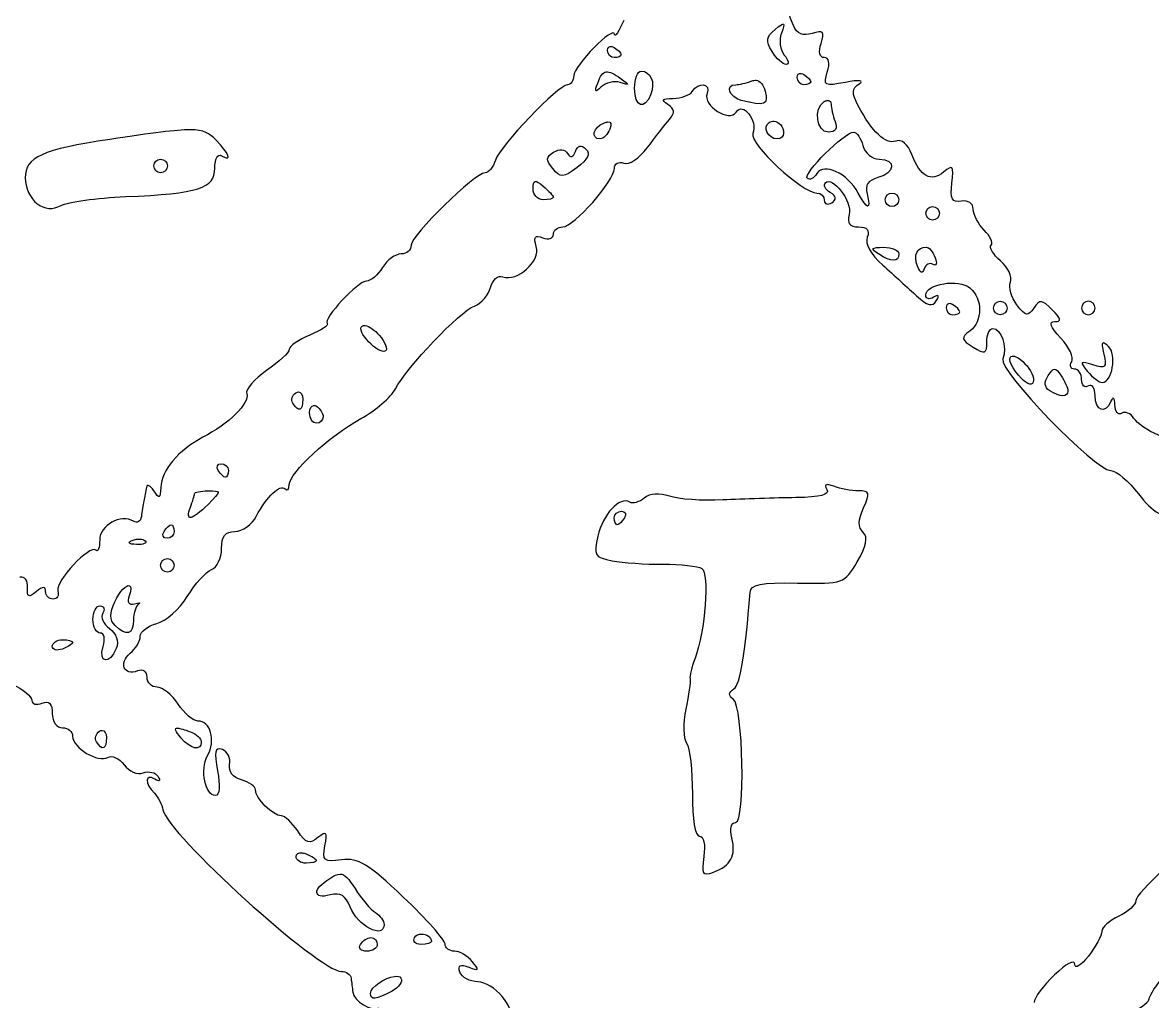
# Model space of a CAD drawing. Extents: x 1 to 209, y 3 to 284.
# Drawn here: x 114.46 to 139.62, y 172.68 to 194.49 of the extents above; entities that cross this region are included whole.
import ezdxf

# ---------------------------------------------------------------- set-up
doc = ezdxf.new("R2010")
doc.units = 0
doc.layers.add('Layer_1', color=7, linetype='CONTINUOUS')

msp = doc.modelspace()

# ---------------------------------------------------------------- linework, layer by layer
at = {"layer": 'Layer_1', "color": 7}
for points in [[(131.402006, 194.451908), (131.402006, 194.451908)], [(127.577122, 193.955815), (127.577122, 193.955815)], [(127.452549, 193.387513), (127.452549, 193.387513)], [(128.230314, 193.404601), (128.230314, 193.404601)], [(131.800535, 193.352785), (131.800535, 193.352785)], [(130.792911, 193.200651), (130.792911, 193.200651)], [(132.407423, 192.751409), (132.407423, 192.751409)], [(127.492235, 192.272405), (127.492235, 192.272405)], [(131.193647, 192.287286), (131.193647, 192.287286)], [(118.188272, 192.09767), (118.188272, 192.09767)], [(132.966906, 192.046407), (132.966906, 192.046407)], [(126.864401, 191.732215), (126.864401, 191.732215)], [(117.52957, 191.443377), (117.52957, 191.443377)], [(125.869457, 190.944527), (125.869457, 190.944527)], [(133.820188, 190.689313), (133.820188, 190.689313)], [(134.725283, 190.387798), (134.725283, 190.387798)], [(133.631672, 189.480499), (133.631672, 189.480499)], [(134.583068, 189.482703), (134.583068, 189.482703)], [(136.233408, 188.276093), (136.233408, 188.276093)], [(138.194079, 188.276093), (138.194079, 188.276093)], [(135.11885, 188.22428), (135.11885, 188.22428)], [(122.089223, 187.734799), (122.089223, 187.734799)], [(138.527564, 187.348951), (138.527564, 187.348951)], [(136.498542, 187.056806), (136.498542, 187.056806)], [(137.441119, 186.766867), (137.441119, 186.766867)], [(120.603699, 186.25644), (120.603699, 186.25644)], [(120.940491, 185.955478), (120.940491, 185.955478)], [(118.878395, 184.656263), (118.878395, 184.656263)], [(118.5857, 184.052683), (118.5857, 184.052683)], [(132.36553, 184.189936), (132.36553, 184.189936)], [(127.795404, 183.600134), (127.795404, 183.600134)], [(117.764938, 183.298619), (117.764938, 183.298619)], [(117.064897, 182.978364), (117.064897, 182.978364)], [(117.680605, 182.544558), (117.680605, 182.544558)], [(116.838346, 181.93877), (116.838346, 181.93877)], [(116.181299, 181.488428), (116.181299, 181.488428)], [(115.342899, 180.734367), (115.342899, 180.734367)], [(116.229254, 178.714715), (116.229254, 178.714715)], [(117.912665, 178.765977), (117.912665, 178.765977)], [(120.684727, 175.984545), (120.684727, 175.984545)], [(121.529187, 175.513256), (121.529187, 175.513256)], [(123.344342, 174.175455), (123.344342, 174.175455)], [(122.2149, 174.097734), (122.2149, 174.097734)], [(122.736901, 173.234532), (122.736901, 173.234532)]]:
    msp.add_lwpolyline(points, dxfattribs=at)
for points in [[(131.623593, 194.418284), (131.431007, 194.847979), (131.43311, 195.214241), (131.628004, 195.214241)], [(127.846116, 194.535694), (127.737986, 194.286817), (127.64647, 194.147069), (127.642716, 194.22481)], [(127.642716, 194.22481), (127.63233, 194.440639), (126.731006, 193.527329), (126.731008, 193.300972)], [(131.147896, 193.84392), (131.001158, 194.078884), (131.014143, 194.170643), (131.215694, 194.334501)], [(131.215694, 194.334501), (131.323814, 194.422399), (131.382073, 194.46342), (131.402006, 194.451908)], [(131.402006, 194.451908), (131.421931, 194.440396), (131.403135, 194.375909), (131.356806, 194.252369)], [(132.042518, 194.244653), (131.838607, 194.179934), (131.705734, 194.235029), (131.623593, 194.418284)], [(132.240954, 194.022513), (132.325014, 194.28737), (132.292429, 194.323971), (132.042518, 194.244653)], [(131.356806, 194.252369), (131.298363, 194.096675), (131.327852, 193.876262), (131.4224, 193.762341)], [(127.485069, 193.865967), (127.485069, 193.931857), (127.523034, 193.964908), (127.577122, 193.955815)], [(127.63555, 193.706116), (127.552591, 193.706116), (127.485069, 193.778111), (127.485069, 193.865967)], [(127.577122, 193.955815), (127.595156, 193.952795), (127.614813, 193.944927), (127.63555, 193.932114)], [(127.63555, 193.932114), (127.71851, 193.880843), (127.786584, 193.80939), (127.786584, 193.772814)], [(131.461535, 193.555082), (131.388372, 193.555082), (131.247094, 193.685074), (131.147896, 193.84392)], [(132.31151, 193.706116), (132.206303, 193.706116), (132.179195, 193.82794), (132.240954, 194.022513)], [(127.786584, 193.772814), (127.786584, 193.736227), (127.71851, 193.706116), (127.63555, 193.706116)], [(131.4224, 193.762341), (131.51695, 193.648416), (131.534696, 193.555082), (131.461535, 193.555082)], [(132.379861, 193.382001), (132.443813, 193.583488), (132.417961, 193.706116), (132.31151, 193.706116)], [(126.731008, 193.300972), (126.731008, 193.192054), (126.669614, 193.102536), (126.594856, 193.102536)], [(127.265687, 193.140568), (127.32372, 193.293005), (127.376019, 193.373317), (127.452549, 193.387513)], [(127.452549, 193.387513), (127.529076, 193.401709), (127.630013, 193.349661), (127.786584, 193.237032)], [(128.088099, 193.027569), (128.088099, 193.234969), (128.152248, 193.404601), (128.230314, 193.404601)], [(128.230314, 193.404601), (128.446993, 193.404601), (128.552279, 193.157648), (128.449697, 192.890316)], [(131.70848, 193.262387), (131.70848, 193.328274), (131.746444, 193.361879), (131.800535, 193.352785)], [(131.800535, 193.352785), (131.818569, 193.349766), (131.838223, 193.341897), (131.858964, 193.329084)], [(131.858964, 193.329084), (131.941923, 193.277813), (132.009995, 193.205815), (132.009995, 193.169231)], [(132.784452, 193.155453), (132.316449, 193.065517), (132.285032, 193.083215), (132.379861, 193.382001)], [(126.594856, 193.102536), (126.390073, 193.102533), (125.091057, 191.742905), (124.989167, 191.42188)], [(127.343408, 193.053477), (127.206801, 192.91794), (127.188632, 192.938161), (127.265687, 193.140568)], [(127.767292, 193.152145), (127.63222, 193.19497), (127.44139, 193.150734), (127.343408, 193.053477)], [(127.786584, 193.237032), (127.982173, 193.096333), (127.979605, 193.084838), (127.767292, 193.152145)], [(128.449697, 192.890316), (128.308374, 192.522033), (128.088099, 192.605633), (128.088099, 193.027569)], [(129.370226, 192.952052), (129.508699, 193.176106), (129.79192, 193.134848), (129.703158, 192.903547)], [(130.463838, 192.754167), (130.191761, 192.825267), (130.09223, 193.102536), (130.338711, 193.102536)], [(130.338711, 193.102536), (130.414886, 193.102536), (130.575578, 193.140698), (130.695898, 193.18687)], [(130.695898, 193.18687), (130.730072, 193.199993), (130.76235, 193.204263), (130.792911, 193.200651)], [(130.792911, 193.200651), (130.884597, 193.189813), (130.957746, 193.105683), (130.995759, 192.960322)], [(131.858964, 193.102536), (131.776004, 193.102533), (131.70848, 193.174531), (131.70848, 193.262387)], [(132.009995, 193.169231), (132.009995, 193.132646), (131.941923, 193.102536), (131.858964, 193.102536)], [(133.088174, 193.121826), (133.212405, 193.201822), (133.09331, 193.214798), (132.784452, 193.155453)], [(133.069432, 192.631798), (132.918996, 192.922109), (132.922913, 193.015403), (133.088174, 193.121826)], [(128.825625, 192.663768), (128.668122, 192.763514), (128.698289, 192.797121), (128.946893, 192.798814)], [(128.946893, 192.798814), (129.128655, 192.799943), (129.318955, 192.869093), (129.370226, 192.952052)], [(129.703158, 192.903547), (129.600401, 192.635752), (130.198673, 192.253818), (130.346427, 192.492891)], [(130.995759, 192.960322), (131.077095, 192.64929), (130.991525, 192.616264), (130.463838, 192.754167)], [(128.861453, 192.326975), (128.993691, 192.482996), (128.985383, 192.562597), (128.825625, 192.663768)], [(130.346427, 192.492891), (130.495985, 192.734882), (130.834884, 192.304804), (130.723459, 192.014437)], [(132.403012, 192.046957), (132.136687, 192.046957), (132.065677, 192.573573), (132.31151, 192.725504)], [(132.31151, 192.725504), (132.332253, 192.738317), (132.35246, 192.74664), (132.370491, 192.750309)], [(132.370491, 192.750309), (132.384013, 192.753052), (132.396255, 192.753537), (132.407423, 192.751409)], [(132.407423, 192.751409), (132.440917, 192.745034), (132.462544, 192.717077), (132.462544, 192.671484)], [(132.462544, 192.671484), (132.462544, 192.590416), (132.503692, 192.416857), (132.554046, 192.285633)], [(133.907829, 191.846314), (133.68272, 191.759934), (133.369169, 192.05333), (133.069432, 192.631798)], [(127.401836, 192.249254), (127.438353, 192.263281), (127.468382, 192.270994), (127.492235, 192.272405)], [(127.492235, 192.272405), (127.563798, 192.276638), (127.578375, 192.224323), (127.536332, 192.114758)], [(128.370322, 191.698591), (128.545328, 191.931774), (128.766133, 192.214513), (128.861453, 192.326975)], [(131.081749, 192.258624), (131.118215, 192.281174), (131.156321, 192.289925), (131.193647, 192.287286)], [(131.193647, 192.287286), (131.30561, 192.279384), (131.406965, 192.1689), (131.406965, 192.021602)], [(132.554046, 192.285633), (132.614125, 192.129067), (132.562061, 192.046957), (132.403012, 192.046957)], [(118.188272, 192.09767), (117.875485, 192.099081), (117.359565, 192.027368), (116.398477, 191.883799)], [(118.759331, 191.873326), (118.610848, 192.021803), (118.501061, 192.096287), (118.188272, 192.09767)], [(127.31805, 191.895923), (127.101205, 191.895923), (127.163257, 192.157701), (127.401836, 192.249254)], [(127.536332, 192.114758), (127.490203, 191.994543), (127.392134, 191.895923), (127.31805, 191.895923)], [(131.264753, 191.895923), (131.06004, 191.895923), (130.925751, 192.162211), (131.081749, 192.258624)], [(131.406965, 192.021602), (131.406965, 191.952469), (131.342816, 191.895923), (131.264753, 191.895923)], [(131.933927, 191.017286), (131.832234, 191.11898), (132.762004, 192.045278), (132.966906, 192.046407)], [(132.966906, 192.046407), (133.036891, 192.046689), (133.129672, 191.911361), (133.173061, 191.745442)], [(116.398477, 191.883799), (114.89044, 191.658521), (114.51332, 191.487102), (114.51332, 191.027209)], [(118.887215, 191.518894), (119.133724, 191.366542), (119.059133, 191.573524), (118.759331, 191.873326)], [(130.723459, 192.014437), (130.637252, 191.789788), (131.820564, 190.689313), (132.148351, 190.689313)], [(134.26116, 191.54921), (134.173059, 191.780932), (134.036633, 191.89574), (133.907829, 191.846314)], [(118.736731, 191.242734), (118.736731, 191.450749), (118.802331, 191.571354), (118.887215, 191.518894)], [(126.265229, 191.232814), (126.106383, 191.424197), (126.109747, 191.490037), (126.283971, 191.597716)], [(126.283971, 191.597716), (126.412727, 191.677291), (126.535536, 191.666479), (126.595409, 191.569604)], [(126.595409, 191.569604), (126.659691, 191.465596), (126.720383, 191.481093), (126.769041, 191.614805)], [(126.769041, 191.614805), (126.794187, 191.683943), (126.825796, 191.723124), (126.864401, 191.732215)], [(127.001654, 191.669925), (127.110095, 191.566291), (127.049948, 191.437721), (126.80928, 191.259269)], [(126.864401, 191.732215), (126.903006, 191.741302), (126.948582, 191.720643), (127.001654, 191.669925)], [(127.843909, 191.354079), (127.961088, 191.309116), (128.191153, 191.459859), (128.370322, 191.698591)], [(133.173061, 191.745442), (133.216723, 191.57848), (133.378533, 191.443377), (133.535759, 191.443377)], [(134.972778, 191.159501), (134.685721, 190.921269), (134.450907, 191.05014), (134.26116, 191.54921)], [(117.37909, 191.292896), (117.37909, 191.375855), (117.446611, 191.443377), (117.52957, 191.443377)], [(117.52957, 191.141862), (117.446611, 191.141862), (117.37909, 191.209937), (117.37909, 191.292896)], [(117.52957, 191.443377), (117.61253, 191.443377), (117.680605, 191.375855), (117.680605, 191.292896)], [(117.680605, 191.292896), (117.680605, 191.209937), (117.61253, 191.141862), (117.52957, 191.141862)], [(124.989167, 191.42188), (124.940252, 191.267756), (124.836112, 191.141862), (124.757657, 191.141862)], [(127.636103, 191.236672), (127.636103, 191.345144), (127.72946, 191.397999), (127.843909, 191.354079)], [(133.067778, 190.686008), (132.832416, 191.1259), (132.306255, 191.377035), (132.150005, 191.124223)], [(133.535759, 191.443377), (133.919843, 191.443377), (133.897472, 191.133991), (133.505993, 191.031618)], [(135.154678, 190.908699), (135.200463, 191.296994), (135.177115, 191.329083), (134.972778, 191.159501)], [(114.51332, 191.027209), (114.51332, 190.81828), (114.631145, 190.560894), (114.775147, 190.455599)], [(116.745743, 190.608284), (118.388607, 190.68007), (118.736731, 190.791071), (118.736731, 191.242734)], [(124.757657, 191.141862), (124.53495, 191.141862), (123.110625, 189.745167), (123.110625, 189.5268)], [(126.80928, 191.259269), (126.494272, 191.025688), (126.439515, 191.022795), (126.265229, 191.232814)], [(126.485165, 189.935252), (126.732987, 189.935252), (127.636103, 190.956278), (127.636103, 191.236672)], [(132.150005, 191.124223), (132.082108, 191.014312), (131.984891, 190.966323), (131.933927, 191.017286)], [(132.335764, 190.914761), (132.500759, 191.079754), (132.939931, 190.498867), (132.865481, 190.214167)], [(133.505993, 191.031618), (133.28972, 190.975058), (133.215039, 190.861951), (133.265664, 190.668369)], [(125.82591, 190.783019), (125.82591, 190.883237), (125.83607, 190.936119), (125.869457, 190.944527)], [(126.051908, 190.538832), (125.927477, 190.538832), (125.82591, 190.648422), (125.82591, 190.783019)], [(125.869457, 190.944527), (125.902858, 190.952937), (125.959258, 190.917236), (126.051908, 190.840347)], [(126.051908, 190.840347), (126.176349, 190.737071), (126.278459, 190.626928), (126.278459, 190.595607)], [(132.445455, 190.699786), (132.335411, 190.767864), (132.285825, 190.864819), (132.335764, 190.914761)], [(135.366345, 190.507412), (135.155483, 190.472005), (135.112706, 190.552718), (135.154678, 190.908699)], [(115.310928, 190.410952), (115.46159, 190.491583), (116.107111, 190.580373), (116.745743, 190.608284)], [(126.278459, 190.595607), (126.278459, 190.564283), (126.176349, 190.538832), (126.051908, 190.538832)], [(132.148351, 190.689313), (132.238087, 190.689313), (132.31151, 190.617318), (132.31151, 190.529463)], [(132.31151, 190.529463), (132.31151, 190.441607), (132.386713, 190.416495), (132.478529, 190.473238)], [(132.478529, 190.473238), (132.595386, 190.545462), (132.585649, 190.613141), (132.445455, 190.699786)], [(133.265664, 190.668369), (133.361458, 190.302062), (133.26874, 190.310492), (133.067778, 190.686008)], [(133.669154, 190.538832), (133.669154, 190.621792), (133.737229, 190.689313), (133.820188, 190.689313)], [(133.820188, 190.387798), (133.737229, 190.387798), (133.669154, 190.455873), (133.669154, 190.538832)], [(133.820188, 190.689313), (133.903147, 190.689313), (133.970669, 190.621792), (133.970669, 190.538832)], [(133.970669, 190.538832), (133.970669, 190.455873), (133.903147, 190.387798), (133.820188, 190.387798)], [(135.629825, 190.329923), (135.629825, 190.457764), (135.518291, 190.532925), (135.366345, 190.507412)], [(114.775147, 190.455599), (114.955941, 190.323401), (115.121769, 190.309719), (115.310928, 190.410952)], [(134.574249, 190.236767), (134.574249, 190.319726), (134.642324, 190.387798), (134.725283, 190.387798)], [(134.725283, 190.387798), (134.808242, 190.387798), (134.875764, 190.319726), (134.875764, 190.236767)], [(135.874565, 189.863593), (135.740247, 189.997908), (135.629828, 190.207772), (135.629825, 190.329923)], [(132.865481, 190.214167), (132.813603, 190.015784), (132.87454, 189.935252), (133.075494, 189.935252)], [(134.725283, 190.086286), (134.642324, 190.086283), (134.574249, 190.153808), (134.574249, 190.236767)], [(134.875764, 190.236767), (134.875764, 190.153808), (134.808242, 190.086283), (134.725283, 190.086286)], [(125.897569, 189.49483), (125.828377, 189.712841), (125.8632, 189.760771), (126.041988, 189.692166)], [(126.041988, 189.692166), (126.171853, 189.642331), (126.278459, 189.676389), (126.278459, 189.768233)], [(126.278459, 189.768233), (126.278459, 189.860068), (126.371282, 189.935252), (126.485165, 189.935252)], [(133.075494, 189.935252), (133.267123, 189.935252), (133.329392, 189.860867), (133.269522, 189.704843)], [(136.027803, 189.528454), (136.077652, 189.578303), (136.008866, 189.729278), (135.874565, 189.863593)], [(123.110625, 189.5268), (123.110625, 189.419511), (123.00946, 189.331672), (122.885731, 189.331672)], [(133.269522, 189.704843), (133.215662, 189.564488), (133.35044, 189.321726), (133.614033, 189.083074)], [(136.238369, 189.17678), (136.072736, 189.320425), (135.977957, 189.478608), (136.027803, 189.528454)], [(122.885731, 189.331672), (122.76199, 189.331672), (122.575935, 189.196078), (122.472317, 189.030157)], [(125.14957, 188.824002), (125.472557, 188.700061), (125.999754, 189.172874), (125.897569, 189.49483)], [(133.51812, 189.331672), (133.335161, 189.449909), (133.357236, 189.478523), (133.631672, 189.480499)], [(133.970669, 189.331672), (133.970669, 189.142687), (133.810553, 189.142687), (133.51812, 189.331672)], [(133.631672, 189.480499), (133.818331, 189.48191), (133.970669, 189.414631), (133.970669, 189.331672)], [(134.386286, 189.061024), (134.293489, 189.302837), (134.377255, 189.482703), (134.583068, 189.482703)], [(134.583068, 189.482703), (134.643326, 189.482703), (134.733202, 189.377189), (134.782608, 189.248436)], [(134.782608, 189.248436), (134.832011, 189.119686), (134.811228, 189.052199), (134.736307, 189.098508)], [(122.472317, 189.030157), (122.368699, 188.864239), (122.20976, 188.728642), (122.118989, 188.728642)], [(133.614033, 189.083074), (133.851898, 188.867715), (134.191843, 188.558795), (134.369748, 188.396811)], [(134.539522, 189.000941), (134.49992, 188.882134), (134.446845, 188.903194), (134.386286, 189.061024)], [(134.736307, 189.098508), (134.661382, 189.144815), (134.572863, 189.101048), (134.539522, 189.000941)], [(136.458302, 188.704388), (136.502829, 188.820421), (136.403992, 189.033134), (136.238369, 189.17678)], [(124.879475, 188.586981), (124.923982, 188.757172), (125.045557, 188.863917), (125.14957, 188.824002)], [(134.574249, 188.415), (134.574249, 188.663751), (135.306209, 188.783687), (135.556515, 188.575954)], [(122.118989, 188.728642), (121.924623, 188.728642), (121.140612, 187.883045), (121.241453, 187.782204)], [(124.520082, 188.171363), (124.673137, 188.229797), (124.834969, 188.416784), (124.879475, 188.586981)], [(135.556515, 188.575954), (135.846577, 188.335219), (135.844291, 187.827947), (135.552104, 187.614084)], [(136.604375, 188.196168), (136.479669, 188.359704), (136.413779, 188.588352), (136.458302, 188.704388)], [(134.369748, 188.396811), (134.611229, 188.176943), (134.722387, 188.149751), (134.807966, 188.28822)], [(134.748434, 188.365941), (134.652656, 188.306748), (134.574249, 188.328725), (134.574249, 188.415)], [(134.807966, 188.28822), (134.881493, 188.407191), (134.860126, 188.434973), (134.748434, 188.365941)], [(136.082374, 188.125062), (136.082374, 188.208024), (136.150449, 188.276093), (136.233408, 188.276093)], [(136.233408, 188.276093), (136.316367, 188.276093), (136.384439, 188.208024), (136.384439, 188.125062)], [(137.39151, 188.087577), (137.160308, 188.31872), (137.109014, 188.323185), (136.979203, 188.125062)], [(138.194079, 188.276093), (138.111117, 188.276093), (138.043598, 188.208021), (138.043598, 188.125062)], [(138.345113, 188.125062), (138.345113, 188.208021), (138.277038, 188.276093), (138.194079, 188.276093)], [(122.758398, 186.324241), (123.010907, 186.807129), (124.192758, 188.046395), (124.520082, 188.171363)], [(135.11885, 188.22428), (135.06476, 188.233367), (135.026798, 188.199783), (135.026798, 188.133881)], [(135.026798, 188.133881), (135.026798, 188.046025), (135.09487, 187.974578), (135.177829, 187.974578)], [(135.177829, 188.200576), (135.157086, 188.213389), (135.136879, 188.22126), (135.11885, 188.22428)], [(135.328313, 188.040725), (135.328313, 188.07731), (135.260788, 188.149305), (135.177829, 188.200576)], [(135.177829, 187.974578), (135.260788, 187.974578), (135.328313, 188.004144), (135.328313, 188.040725)], [(136.233408, 187.974578), (136.150449, 187.974578), (136.082374, 188.042103), (136.082374, 188.125062)], [(136.384439, 188.125062), (136.384439, 188.042103), (136.316367, 187.974578), (136.233408, 187.974578)], [(136.979203, 188.125062), (136.851257, 187.929795), (136.800042, 187.939546), (136.604375, 188.196168)], [(137.44608, 187.823547), (137.603998, 187.823547), (137.590578, 187.88856), (137.39151, 188.087577)], [(138.043598, 188.125062), (138.043598, 188.0421), (138.111117, 187.974578), (138.194079, 187.974578)], [(138.194079, 187.974578), (138.277038, 187.974578), (138.345113, 188.0421), (138.345113, 188.125062)], [(121.241453, 187.782204), (121.279415, 187.74424), (121.104386, 187.627877), (120.852847, 187.523686)], [(122.017564, 187.724879), (122.036022, 187.736281), (122.060623, 187.739569), (122.089223, 187.734799)], [(137.580576, 187.457539), (137.347844, 187.70527), (137.30428, 187.823547), (137.44608, 187.823547)], [(120.852847, 187.523686), (120.601311, 187.419495), (120.39589, 187.27719), (120.39589, 187.207286)], [(122.539015, 187.169254), (122.378758, 187.077512), (121.861645, 187.628512), (122.017564, 187.724879)], [(122.089223, 187.734799), (122.175019, 187.720575), (122.297032, 187.638372), (122.399007, 187.519275)], [(122.399007, 187.519275), (122.534974, 187.360482), (122.597963, 187.202997), (122.539015, 187.169254)], [(135.552104, 187.614084), (135.352516, 187.468006), (135.362247, 187.422478), (135.627621, 187.256895)], [(135.931893, 187.369897), (135.931893, 187.536518), (135.992306, 187.672513), (136.066389, 187.672513)], [(136.066389, 187.672513), (136.257016, 187.672513), (136.390967, 187.262345), (136.287978, 186.993966)], [(135.627621, 187.256895), (135.894722, 187.090235), (135.931893, 187.103914), (135.931893, 187.369897)], [(137.824216, 186.929475), (137.879283, 187.018576), (137.769648, 187.25628), (137.580576, 187.457539)], [(138.527564, 187.348951), (138.491174, 187.347257), (138.497945, 187.269209), (138.538591, 187.100903)], [(138.504414, 186.465903), (138.72705, 186.465903), (138.833389, 187.094005), (138.641116, 187.272881)], [(138.641116, 187.272881), (138.586664, 187.323542), (138.5494, 187.350043), (138.527564, 187.348951)], [(120.39589, 187.207286), (120.39589, 187.137383), (120.168726, 186.925098), (119.891528, 186.735448)], [(136.287978, 186.993966), (136.188131, 186.733766), (138.344134, 184.505229), (138.695687, 184.505229)], [(136.636345, 186.62741), (136.432739, 186.865202), (136.405772, 187.042088), (136.498542, 187.056806)], [(136.498542, 187.056806), (136.554204, 187.065639), (136.652852, 187.016044), (136.782418, 186.886479)], [(138.538591, 187.100903), (138.610729, 186.802123), (138.577645, 186.769548), (138.296055, 186.85892)], [(119.891528, 186.735448), (119.614329, 186.545797), (119.414476, 186.31197), (119.447248, 186.215651)], [(136.782418, 186.886479), (136.914512, 186.754388), (136.996988, 186.570523), (136.965972, 186.47748)], [(137.297253, 186.620795), (137.360028, 186.718455), (137.400278, 186.767423), (137.441119, 186.766867)], [(137.441119, 186.766867), (137.481962, 186.766303), (137.523587, 186.716344), (137.588845, 186.616937)], [(137.883745, 186.767418), (137.795889, 186.767418), (137.769148, 186.840375), (137.824216, 186.929475)], [(138.043598, 186.5326), (138.043598, 186.661934), (137.971601, 186.767418), (137.883745, 186.767418)], [(138.296055, 186.85892), (138.007386, 186.95054), (137.994009, 186.933762), (138.17644, 186.713951)], [(136.965972, 186.47748), (136.933144, 186.378995), (136.795617, 186.441395), (136.636345, 186.62741)], [(137.334735, 186.284002), (137.214325, 186.360546), (137.201989, 186.472586), (137.297253, 186.620795)], [(137.588845, 186.616937), (137.670534, 186.492497), (137.738197, 186.339606), (137.739326, 186.277387)], [(138.194079, 186.390386), (138.111117, 186.339114), (138.043598, 186.403255), (138.043598, 186.5326)], [(138.17644, 186.713951), (138.289645, 186.577544), (138.437202, 186.465903), (138.504414, 186.465903)], [(120.477469, 186.002881), (120.42974, 186.080111), (120.459858, 186.186144), (120.544167, 186.238251)], [(120.544167, 186.238251), (120.565249, 186.25129), (120.585374, 186.257033), (120.603699, 186.25644)], [(120.603699, 186.25644), (120.658667, 186.254465), (120.697405, 186.194693), (120.697405, 186.09769)], [(121.988351, 185.66168), (122.315227, 185.841526), (122.661968, 186.139837), (122.758398, 186.324241)], [(137.739326, 186.277387), (137.742261, 186.133445), (137.566767, 186.136507), (137.334735, 186.284002)], [(138.345113, 186.173207), (138.345113, 186.344022), (138.277038, 186.44166), (138.194079, 186.390386)], [(119.447248, 186.215651), (119.517566, 186.008982), (119.050243, 185.544873), (118.469943, 185.245512)], [(120.697405, 186.09769), (120.697405, 185.832746), (120.606772, 185.793669), (120.477469, 186.002881)], [(138.697891, 186.051389), (138.577168, 185.752205), (138.345113, 185.832246), (138.345113, 186.173207)], [(138.785535, 185.967052), (138.778621, 186.125354), (138.742028, 186.16077), (138.697891, 186.051389)], [(120.848436, 185.796175), (120.848439, 185.893186), (120.886403, 185.953085), (120.940491, 185.955478)], [(120.99892, 185.560808), (120.915961, 185.560808), (120.848439, 185.666841), (120.848436, 185.796175)], [(120.940491, 185.955478), (120.958525, 185.956325), (120.978179, 185.950652), (120.99892, 185.93784)], [(120.99892, 185.93784), (121.081879, 185.886565), (121.149951, 185.781085), (121.149951, 185.703019)], [(138.939324, 185.781294), (138.861461, 185.733172), (138.792083, 185.816975), (138.785535, 185.967052)], [(139.203354, 185.674357), (139.136038, 185.781607), (139.017183, 185.829413), (138.939324, 185.781294)], [(120.39589, 184.191036), (120.39589, 184.455369), (121.280129, 185.272021), (121.988351, 185.66168)], [(121.149951, 185.703019), (121.149951, 185.624962), (121.081879, 185.560808), (120.99892, 185.560808)], [(140.155303, 185.2626), (140.155303, 185.071951), (139.367712, 185.412649), (139.203354, 185.674357)], [(118.469943, 185.245512), (117.930027, 184.966984), (117.541472, 184.504269), (117.532325, 184.1282)], [(118.811698, 184.505229), (118.760426, 184.588188), (118.790531, 184.656263), (118.878395, 184.656263)], [(118.971548, 184.354198), (118.934967, 184.354198), (118.862972, 184.422267), (118.811698, 184.505229)], [(118.878395, 184.656263), (118.966251, 184.656263), (119.038246, 184.588188), (119.038246, 184.505229)], [(119.038246, 184.505229), (119.038246, 184.422267), (119.008133, 184.354198), (118.971548, 184.354198)], [(138.695687, 184.505229), (138.814968, 184.505229), (139.091001, 184.271871), (139.308637, 183.986535)], [(117.213174, 184.1282), (117.202337, 184.04524), (117.177879, 183.909091), (117.158603, 183.826132)], [(117.37909, 184.052683), (117.29867, 184.177123), (117.224011, 184.211159), (117.213174, 184.1282)], [(117.532325, 184.1282), (117.526257, 183.877733), (117.500487, 183.864833), (117.37909, 184.052683)], [(118.192683, 183.687778), (118.24304, 183.819003), (118.284185, 183.955149), (118.284185, 183.989843)], [(118.284185, 183.989843), (118.284185, 184.024537), (118.419781, 184.052683), (118.5857, 184.052683)], [(118.5857, 184.052683), (118.88737, 184.052683), (118.88737, 184.052838), (118.5857, 183.751168)], [(119.660018, 183.483827), (119.902636, 183.937158), (120.18838, 184.209482), (120.302184, 184.095676)], [(120.302184, 184.095676), (120.353542, 184.04432), (120.39589, 184.087323), (120.39589, 184.191036)], [(128.862006, 183.933619), (128.639017, 184.011918), (128.428555, 183.996419), (128.303074, 183.892279)], [(132.367734, 184.083549), (132.441236, 183.964618), (132.230741, 183.909127), (131.67651, 183.901649)], [(132.36553, 184.189936), (132.327289, 184.183196), (132.328025, 184.147811), (132.367734, 184.083549)], [(132.416793, 184.187178), (132.395397, 184.191313), (132.378278, 184.192182), (132.36553, 184.189936)], [(132.525381, 184.153555), (132.48145, 184.170431), (132.445317, 184.181664), (132.416793, 184.187178)], [(133.074943, 184.052683), (132.917588, 184.052683), (132.670217, 184.097976), (132.525381, 184.153555)], [(133.187392, 183.671242), (133.339913, 184.005995), (133.326197, 184.052683), (133.074943, 184.052683)], [(139.308637, 183.986535), (139.626264, 183.570102), (139.845342, 183.446483), (140.419887, 183.360908)], [(117.158603, 183.826132), (117.139328, 183.743172), (117.112816, 183.586912), (117.100175, 183.478315)], [(118.5857, 183.751168), (118.222844, 183.388309), (118.06811, 183.363146), (118.192683, 183.687778)], [(127.980062, 183.800226), (127.759768, 183.936376), (127.375449, 183.528348), (127.269545, 183.046162)], [(128.303074, 183.892279), (128.192361, 183.800393), (128.04683, 183.758963), (127.980062, 183.800226)], [(130.049324, 183.849285), (129.593046, 183.826453), (129.058755, 183.864525), (128.862006, 183.933619)], [(131.67651, 183.901649), (131.237891, 183.895722), (130.505601, 183.872117), (130.049324, 183.849285)], [(116.924887, 183.374686), (116.645766, 183.547194), (116.17248, 183.286991), (116.17248, 182.961276)], [(117.100175, 183.478315), (117.087529, 183.369733), (117.008588, 183.32296), (116.924887, 183.374686)], [(119.183768, 183.147588), (119.346768, 183.147588), (119.56104, 183.298878), (119.660018, 183.483827)], [(127.63555, 183.449102), (127.63555, 183.532064), (127.707548, 183.600134), (127.795404, 183.600134)], [(127.795404, 183.600134), (127.883254, 183.600134), (127.913373, 183.532064), (127.862101, 183.449102)], [(133.176368, 183.127742), (133.060254, 183.243876), (133.063274, 183.398856), (133.187392, 183.671242)], [(117.605088, 183.147588), (117.656359, 183.230547), (117.728354, 183.298619), (117.764938, 183.298619)], [(117.764938, 183.298619), (117.80152, 183.298619), (117.831636, 183.230547), (117.831636, 183.147588)], [(127.702248, 183.298619), (127.665666, 183.298619), (127.63555, 183.366143), (127.63555, 183.449102)], [(127.862101, 183.449102), (127.81083, 183.366143), (127.738832, 183.298619), (127.702248, 183.298619)], [(116.17248, 182.961276), (116.17248, 182.787119), (116.134961, 182.682395), (116.089244, 182.728112)], [(116.898428, 182.949149), (116.952869, 182.970936), (117.012494, 182.980523), (117.064897, 182.978364)], [(117.064897, 182.978364), (117.117292, 182.976106), (117.162205, 182.96208), (117.187266, 182.937022)], [(117.671785, 182.996553), (117.583935, 182.996553), (117.553813, 183.064628), (117.605088, 183.147588)], [(117.831636, 183.147588), (117.831636, 183.064628), (117.759641, 182.996553), (117.671785, 182.996553)], [(118.887215, 182.765594), (118.887215, 183.044579), (118.967222, 183.147588), (119.183768, 183.147588)], [(127.269545, 183.046162), (127.174391, 182.612926), (127.202065, 182.565168), (127.589249, 182.493295)], [(133.047382, 182.471798), (133.255413, 182.824389), (133.292503, 183.01161), (133.176368, 183.127742)], [(116.089244, 182.728112), (115.955104, 182.862252), (115.174195, 182.034723), (115.239823, 181.827978)], [(116.98938, 182.857647), (116.813663, 182.864871), (116.7781, 182.900999), (116.898428, 182.949149)], [(117.187266, 182.937022), (117.237386, 182.886902), (117.148384, 182.851099), (116.98938, 182.857647)], [(118.663971, 182.298164), (118.786732, 182.345272), (118.887215, 182.555593), (118.887215, 182.765594)], [(117.52957, 182.393524), (117.52957, 182.476483), (117.597645, 182.544558), (117.680605, 182.544558)], [(117.680605, 182.544558), (117.763567, 182.544558), (117.831636, 182.476483), (117.831636, 182.393524)], [(127.589249, 182.493295), (127.822294, 182.450039), (128.331702, 182.416084), (128.721445, 182.417778)], [(131.716749, 181.997202), (132.73917, 181.978547), (132.761132, 181.986647), (133.047382, 182.471798)], [(117.680605, 182.242492), (117.597645, 182.242492), (117.52957, 182.310564), (117.52957, 182.393524)], [(117.831636, 182.393524), (117.831636, 182.310564), (117.763567, 182.242492), (117.680605, 182.242492)], [(118.123781, 181.699545), (118.298231, 181.981809), (118.541213, 182.251055), (118.663971, 182.298164)], [(128.721445, 182.417778), (129.111192, 182.419471), (129.500418, 182.377702), (129.586301, 182.324622)], [(129.586301, 182.324622), (129.757949, 182.21854), (129.659298, 180.918263), (129.434717, 180.327569)], [(114.566787, 181.897981), (114.57881, 182.046069), (114.502452, 182.149698), (114.397014, 182.12839)], [(116.509823, 181.582135), (116.620377, 181.824778), (116.773946, 181.961825), (116.838346, 181.93877)], [(130.659519, 181.789943), (130.673122, 181.969538), (130.891421, 182.012244), (131.716749, 181.997202)], [(114.755303, 181.803174), (114.5882, 181.66449), (114.549572, 181.684107), (114.566787, 181.897981)], [(114.965869, 181.808686), (114.965867, 181.931323), (114.907709, 181.929649), (114.755303, 181.803174)], [(115.132886, 181.639463), (115.041048, 181.639463), (114.965869, 181.715569), (114.965869, 181.808686)], [(115.239823, 181.827978), (115.272738, 181.724279), (115.224724, 181.639463), (115.132886, 181.639463)], [(116.829527, 181.712773), (116.774016, 181.568114), (116.817194, 181.50423), (116.947487, 181.537487)], [(116.838346, 181.93877), (116.876988, 181.924942), (116.883434, 181.853288), (116.829527, 181.712773)], [(117.441926, 181.094861), (117.642473, 181.145195), (117.949331, 181.417277), (118.123781, 181.699545)], [(130.297369, 179.640756), (130.441186, 179.73492), (130.555196, 180.412242), (130.659519, 181.789943)], [(116.021445, 181.186914), (116.021445, 181.352832), (116.093443, 181.488428), (116.181299, 181.488428)], [(116.181299, 181.488428), (116.269158, 181.488428), (116.296062, 181.415954), (116.241381, 181.327474)], [(116.515885, 181.054622), (116.392952, 181.177555), (116.391219, 181.321816), (116.509823, 181.582135)], [(117.03954, 181.526464), (116.977318, 181.491666), (116.926541, 181.33324), (116.926541, 181.174236)], [(116.947487, 181.537487), (117.060416, 181.566305), (117.101758, 181.561262), (117.03954, 181.526464)], [(116.241381, 181.327474), (116.186698, 181.238995), (116.254589, 181.084436), (116.391862, 180.984066)], [(116.1824, 180.884848), (116.09385, 180.884848), (116.021445, 181.020995), (116.021445, 181.186914)], [(116.391862, 180.984066), (116.54573, 180.871556), (116.60275, 180.702284), (116.541242, 180.541993)], [(116.926541, 181.174236), (116.926541, 180.84884), (116.767813, 180.802693), (116.515885, 181.054622)], [(117.077575, 180.811535), (117.077575, 180.916824), (117.241382, 181.044527), (117.441926, 181.094861)], [(115.11635, 180.588295), (115.11635, 180.668652), (115.218458, 180.734367), (115.342899, 180.734367)], [(115.342899, 180.734367), (115.467339, 180.734367), (115.568897, 180.707443), (115.568897, 180.674835)], [(116.247994, 180.583333), (116.30292, 180.756389), (116.274748, 180.884848), (116.1824, 180.884848)], [(116.852677, 180.433953), (116.976203, 180.53647), (117.077575, 180.70625), (117.077575, 180.811535)], [(115.342899, 180.528763), (115.218458, 180.481014), (115.11635, 180.507935), (115.11635, 180.588295)], [(115.568897, 180.674835), (115.568897, 180.64223), (115.467339, 180.576518), (115.342899, 180.528763)], [(116.541242, 180.541993), (116.401294, 180.177297), (116.131202, 180.215352), (116.247994, 180.583333)], [(117.016939, 180.040386), (116.710768, 179.922897), (116.588896, 180.215031), (116.852677, 180.433953)], [(129.434717, 180.327569), (129.359852, 180.13066), (129.309261, 179.921133), (129.322271, 179.861793)], [(113.678781, 179.861242), (113.822601, 179.990991), (114.663801, 179.578111), (114.663801, 179.377827)], [(117.228056, 179.899825), (117.228056, 180.027652), (117.138684, 180.087105), (117.016939, 180.040386)], [(117.450746, 179.678238), (117.328219, 179.678238), (117.228056, 179.777995), (117.228056, 179.899825)], [(129.322271, 179.861793), (129.335282, 179.80245), (129.292858, 179.498561), (129.228012, 179.186553)], [(117.920934, 179.301206), (117.785038, 179.508606), (117.573273, 179.678238), (117.450746, 179.678238)], [(130.284141, 179.414205), (130.173823, 179.492502), (130.177783, 179.562459), (130.297369, 179.640756)], [(114.663801, 179.377827), (114.663801, 179.299617), (114.765915, 179.274401), (114.890352, 179.322153)], [(114.890352, 179.322153), (115.04735, 179.382399), (115.11635, 179.311711), (115.11635, 179.091193)], [(118.360802, 178.924174), (118.25478, 178.924174), (118.056824, 179.093807), (117.920934, 179.301206)], [(129.228012, 179.186553), (129.163157, 178.874546), (129.170388, 178.535283), (129.243997, 178.432492)], [(130.338158, 176.661988), (130.560101, 176.661988), (130.509219, 179.254467), (130.284141, 179.414205)], [(115.11635, 179.091193), (115.11635, 178.909253), (115.213373, 178.773693), (115.342899, 178.773693)], [(115.342899, 178.773693), (115.467339, 178.773693), (115.568897, 178.688008), (115.568897, 178.583524)], [(116.103575, 178.461155), (116.055846, 178.538382), (116.0854, 178.644416), (116.169722, 178.696523)], [(116.169722, 178.696523), (116.190804, 178.709561), (116.210929, 178.715307), (116.229254, 178.714715)], [(116.229254, 178.714715), (116.284223, 178.712739), (116.32296, 178.652964), (116.32296, 178.555965)], [(117.982119, 178.547145), (117.854724, 178.700637), (117.826211, 178.769965), (117.912665, 178.765977)], [(117.912665, 178.765977), (117.964537, 178.76372), (118.05817, 178.734738), (118.196541, 178.681641)], [(118.196541, 178.681641), (118.327765, 178.631287), (118.434666, 178.529726), (118.434666, 178.455643)], [(118.57688, 178.153575), (118.760728, 178.497102), (118.640981, 178.924174), (118.360802, 178.924174)], [(115.568897, 178.583524), (115.568897, 178.32789), (116.142505, 177.983203), (116.352173, 178.112785)], [(116.32296, 178.555965), (116.32296, 178.291017), (116.232878, 178.251938), (116.103575, 178.461155)], [(118.434666, 178.455643), (118.434666, 178.247002), (118.190216, 178.296399), (117.982119, 178.547145)], [(129.243997, 178.432492), (129.31762, 178.329704), (129.37606, 177.821543), (129.374084, 177.30305)], [(118.904853, 178.28697), (118.740408, 178.344208), (118.71767, 178.243065), (118.798467, 177.812374)], [(119.066358, 177.954035), (119.09221, 178.097037), (119.019783, 178.246968), (118.904853, 178.28697)], [(116.352173, 178.112785), (116.444344, 178.169749), (116.608109, 178.095485), (116.715977, 177.947973)], [(116.715977, 177.947973), (116.825497, 177.798198), (117.01327, 177.718727), (117.140965, 177.767726)], [(118.753819, 177.265018), (118.516914, 177.265018), (118.404172, 177.830865), (118.57688, 178.153575)], [(119.330391, 177.612834), (119.139295, 177.662807), (119.037473, 177.794258), (119.066358, 177.954035)], [(117.140965, 177.767726), (117.266731, 177.815989), (117.415841, 177.779947), (117.472796, 177.687798)], [(117.40224, 177.627716), (117.1831, 177.76316), (117.173708, 177.531027), (117.389563, 177.315177)], [(117.472796, 177.687798), (117.535503, 177.586337), (117.507687, 177.562545), (117.40224, 177.627716)], [(118.798467, 177.812374), (118.859639, 177.486306), (118.841701, 177.265018), (118.753819, 177.265018)], [(119.641826, 177.387387), (119.641826, 177.466598), (119.50142, 177.568108), (119.330391, 177.612834)], [(117.389563, 177.315177), (117.478271, 177.226469), (117.565074, 177.059854), (117.582487, 176.945314)], [(120.215643, 176.812469), (120.029975, 176.812469), (119.641826, 177.201462), (119.641826, 177.387387)], [(129.374084, 177.30305), (129.371827, 176.728054), (129.433766, 176.359926), (129.532834, 176.359923)], [(117.582487, 176.945314), (117.66171, 176.424541), (121.061384, 173.343673), (121.556749, 173.343673)], [(120.582752, 176.475126), (120.459573, 176.660648), (120.294408, 176.812469), (120.215643, 176.812469)], [(121.033094, 176.325746), (120.846669, 176.171026), (120.767275, 176.197222), (120.582752, 176.475126)], [(121.188536, 176.143845), (121.248641, 176.458263), (121.225674, 176.485574), (121.033094, 176.325746)], [(130.252721, 176.321338), (130.201653, 176.524808), (130.236098, 176.661988), (130.338158, 176.661988)], [(129.532834, 176.359923), (129.627709, 176.35992), (129.667683, 176.171034), (129.628745, 175.90572)], [(129.843169, 175.555147), (130.233666, 175.699577), (130.352777, 175.922685), (130.252721, 176.321338)], [(140.850386, 176.405121), (140.390589, 176.141054), (139.250208, 175.084016), (139.250208, 174.9218)], [(120.546371, 175.902966), (120.546371, 175.963234), (120.603594, 175.993421), (120.684727, 175.984545)], [(120.684727, 175.984545), (120.711764, 175.981581), (120.74181, 175.973882), (120.772922, 175.961944)], [(120.772922, 175.961944), (120.897359, 175.914192), (120.99892, 175.848477), (120.99892, 175.815872)], [(121.56171, 175.830756), (121.161494, 175.780106), (121.124845, 175.810662), (121.188536, 176.143845)], [(120.772922, 175.756893), (120.648482, 175.756893), (120.546371, 175.822609), (120.546371, 175.902966)], [(120.99892, 175.815872), (120.99892, 175.783261), (120.897359, 175.756893), (120.772922, 175.756893)], [(122.93534, 175.002279), (122.158622, 175.741376), (121.932494, 175.877684), (121.56171, 175.830756)], [(129.628745, 175.90572), (129.571152, 175.513318), (129.600221, 175.465287), (129.843169, 175.555147)], [(121.309254, 175.04858), (120.9144, 174.945324), (120.907138, 175.174003), (121.297677, 175.417896)], [(121.297677, 175.417896), (121.395521, 175.479), (121.466362, 175.513522), (121.529187, 175.513256)], [(121.529187, 175.513256), (121.6339, 175.512692), (121.716072, 175.416423), (121.859918, 175.190242)], [(121.859918, 175.190242), (122.004791, 174.962454), (122.209532, 174.721905), (122.315221, 174.655563)], [(121.75188, 174.780139), (121.654573, 175.036064), (121.536347, 175.107968), (121.309254, 175.04858)], [(123.864686, 173.956623), (123.864689, 174.045159), (123.446627, 174.515753), (122.93534, 175.002279)], [(139.250208, 174.9218), (139.250208, 174.826866), (139.080573, 174.671788), (138.873176, 174.577292)], [(122.507595, 174.391533), (122.507595, 174.050236), (121.913165, 174.355931), (121.75188, 174.780139)], [(122.315221, 174.655563), (122.420913, 174.589221), (122.507595, 174.470372), (122.507595, 174.391533)], [(138.873176, 174.577292), (138.665777, 174.482792), (138.496147, 174.330141), (138.496147, 174.237742)], [(123.187796, 174.099938), (123.220082, 174.15218), (123.280842, 174.175201), (123.344342, 174.175455)], [(123.344342, 174.175455), (123.450167, 174.17602), (123.563174, 174.112901), (123.563174, 174.013398)], [(138.496147, 174.237742), (138.496144, 174.145353), (138.359998, 173.89691), (138.194079, 173.685977)], [(122.121193, 173.795669), (121.991848, 173.795669), (121.928258, 173.863744), (121.979532, 173.946703)], [(121.979532, 173.946703), (122.030803, 174.029659), (122.136837, 174.097734), (122.2149, 174.097734)], [(122.356564, 173.946703), (122.356561, 173.863744), (122.250527, 173.795669), (122.121193, 173.795669)], [(122.2149, 174.097734), (122.292962, 174.097734), (122.356561, 174.029656), (122.356564, 173.946703)], [(123.328354, 173.946703), (123.199006, 173.946703), (123.135689, 174.015624), (123.187796, 174.099938)], [(123.563174, 174.013398), (123.563174, 173.976813), (123.457691, 173.946703), (123.328354, 173.946703)], [(124.072495, 173.795669), (123.958212, 173.795669), (123.864689, 173.868087), (123.864686, 173.956623)], [(124.471024, 173.566363), (124.366172, 173.692703), (124.186775, 173.795669), (124.072495, 173.795669)], [(138.194079, 173.685977), (138.028158, 173.475053), (137.892564, 173.392201), (137.892564, 173.50187)], [(124.19707, 173.329892), (124.146084, 173.48144), (124.202687, 173.512947), (124.393853, 173.439583)], [(124.393853, 173.439583), (124.620167, 173.352741), (124.631907, 173.37251), (124.471024, 173.566363)], [(137.892564, 173.50187), (137.892564, 173.615145), (137.697083, 173.514429), (137.440018, 173.268156)], [(121.556749, 173.343673), (121.664843, 173.343673), (121.761916, 173.275598), (121.772274, 173.192639)], [(121.772274, 173.192639), (121.782631, 173.10968), (121.799392, 172.971597), (121.809758, 172.885612)], [(122.20553, 172.854743), (122.20553, 173.002703), (122.53372, 173.205587), (122.736901, 173.234532)], [(122.88187, 173.197047), (122.92952, 173.11995), (122.835199, 172.985412), (122.67241, 172.89829)], [(122.736901, 173.234532), (122.804628, 173.244184), (122.858657, 173.234608), (122.88187, 173.197047)], [(124.594496, 173.112714), (124.415079, 173.114971), (124.236407, 173.212973), (124.19707, 173.329892)], [(137.440018, 173.268156), (137.191138, 173.029715), (136.987469, 172.752372), (136.987469, 172.652449)], [(122.67241, 172.89829), (122.321134, 172.710293), (122.20553, 172.699758), (122.20553, 172.854743)], [(125.334779, 172.247305), (125.433238, 172.542678), (124.949348, 173.108113), (124.594496, 173.112714)], [(139.551723, 172.734028), (139.551723, 172.788457), (139.658313, 172.964905), (139.788194, 173.125941)], [(121.809758, 172.885612), (121.834425, 172.681094), (122.232739, 172.437573), (122.38688, 172.532834)], [(139.212173, 172.456767), (139.398832, 172.554969), (139.551723, 172.679601), (139.551723, 172.734028)]]:
    msp.add_open_spline(points, degree=3, dxfattribs=at)

doc.saveas('drawing.dxf')
